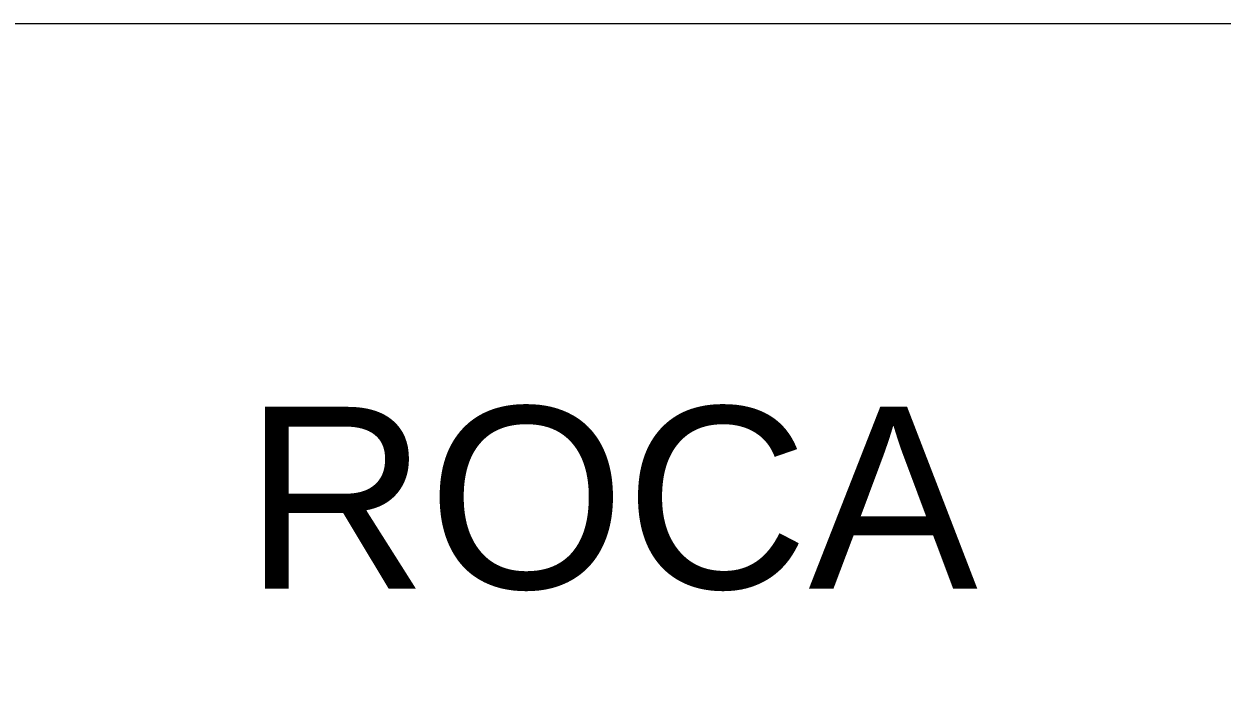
# Model space of a CAD drawing. Header units: inches. Extents: x 242965 to 445791, y 236206 to 423703.
# Drawn here: x 315026 to 326892, y 325313 to 331888 of the extents above; entities that cross this region are included whole.
import ezdxf

# ---------------------------------------------------------------- set-up
doc = ezdxf.new("R2010")
doc.units = ezdxf.units.IN
doc.header["$MEASUREMENT"] = 0
doc.layers.add('2', color=181, linetype='Continuous', lineweight=20)
doc.layers.add('e', color=96, linetype='Continuous', lineweight=5)
doc.styles.add('Vni-Helve', font='')
doc.styles.get('Vni-Helve').set_extended_font_data('VNI-Helve')

msp = doc.modelspace()

# ---------------------------------------------------------------- linework, layer by layer
at = {"layer": 'e'}
msp.add_lwpolyline([(294651.6557083632, 253841.5804219466), (409694.1557083632, 253841.5804219466), (409694.1557083632, 331887.9011778322), (294651.6557083632, 331887.9011778322)], close=True, dxfattribs=at)

# ---------------------------------------------------------------- texts
at = {"layer": '2', "color": 4, "style": 'Vni-Helve'}
msp.add_text('ROCA', height=1800, dxfattribs=at).set_placement((317208.3965850925, 326297.4731781234))

doc.saveas('drawing.dxf')
